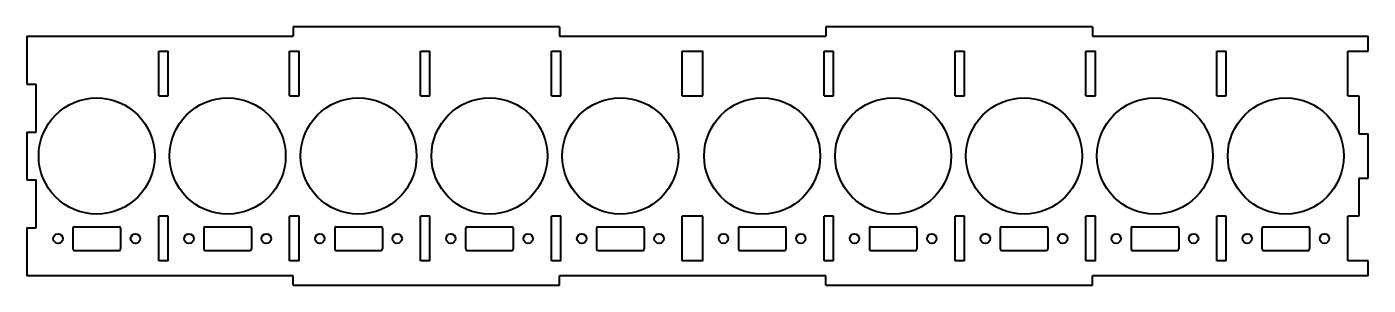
# Model space of a CAD drawing. Header units: inches. Extents: x -8.9 to 8.9, y -1.7 to 1.7.
import ezdxf

# ---------------------------------------------------------------- set-up
doc = ezdxf.new("R2010")
doc.units = ezdxf.units.IN
doc.header["$MEASUREMENT"] = 0
doc.layers.add('Visible', color=7, linetype='Continuous', lineweight=40)

msp = doc.modelspace()

# ---------------------------------------------------------------- linework, layer by layer
at = {"layer": 'Visible'}
for p, q in [((-1.825, 1.711, -5.584), (-5.35, 1.711, -5.584)), ((-5.35, 1.711, -5.584), (-5.35, 1.586, -5.584)), ((-1.825, 1.711, -5.584), (-1.825, 1.586, -5.584)), ((5.225, 1.711, -5.584), (1.7, 1.711, -5.584)), ((1.7, 1.711, -5.584), (1.7, 1.586, -5.584)), ((5.225, 1.711, -5.584), (5.225, 1.586, -5.584)), ((-8.875, 1.586, -5.584), (-5.35, 1.586, -5.584)), ((-8.875, 1.586, -5.584), (-8.875, 0.951, -5.584)), ((-1.825, 1.586, -5.584), (1.7, 1.586, -5.584)), ((5.225, 1.586, -5.584), (8.875, 1.586, -5.584)), ((8.875, 1.389, -5.584), (8.875, 1.586, -5.584)), ((-7.13, 0.798, -5.584), (-7.13, 1.389, -5.584)), ((-7.13, 1.389, -5.584), (-7.005, 1.389, -5.584)), ((-7.005, 0.798, -5.584), (-7.005, 1.389, -5.584)), ((-5.398, 0.798, -5.584), (-5.398, 1.389, -5.584)), ((-5.398, 1.389, -5.584), (-5.273, 1.389, -5.584)), ((-5.273, 0.798, -5.584), (-5.273, 1.389, -5.584)), ((-3.665, 0.798, -5.584), (-3.665, 1.389, -5.584)), ((-3.665, 1.389, -5.584), (-3.54, 1.389, -5.584)), ((-3.54, 0.798, -5.584), (-3.54, 1.389, -5.584)), ((-1.933, 0.798, -5.584), (-1.933, 1.389, -5.584)), ((-1.933, 1.389, -5.584), (-1.808, 1.389, -5.584)), ((-1.808, 0.798, -5.584), (-1.808, 1.389, -5.584)), ((-0.201, 1.389, -5.584), (0.069, 1.389, -5.584)), ((-0.201, 0.798, -5.584), (-0.201, 1.389, -5.584)), ((0.069, 0.798, -5.584), (0.069, 1.389, -5.584)), ((1.676, 0.798, -5.584), (1.676, 1.389, -5.584)), ((1.676, 1.389, -5.584), (1.801, 1.389, -5.584)), ((1.801, 0.798, -5.584), (1.801, 1.389, -5.584)), ((3.408, 0.798, -5.584), (3.408, 1.389, -5.584)), ((3.408, 1.389, -5.584), (3.533, 1.389, -5.584)), ((3.533, 0.798, -5.584), (3.533, 1.389, -5.584)), ((5.141, 0.798, -5.584), (5.141, 1.389, -5.584)), ((5.141, 1.389, -5.584), (5.266, 1.389, -5.584)), ((5.266, 0.798, -5.584), (5.266, 1.389, -5.584)), ((6.873, 0.798, -5.584), (6.873, 1.389, -5.584)), ((6.873, 1.389, -5.584), (6.998, 1.389, -5.584)), ((6.998, 0.798, -5.584), (6.998, 1.389, -5.584)), ((8.605, 0.798, -5.584), (8.605, 1.389, -5.584)), ((8.605, 1.389, -5.584), (8.875, 1.389, -5.584)), ((-8.875, 0.951, -5.584), (-8.75, 0.951, -5.584)), ((-8.75, 0.317, -5.584), (-8.75, 0.951, -5.584)), ((-7.13, 0.798, -5.584), (-7.005, 0.798, -5.584)), ((-5.398, 0.798, -5.584), (-5.273, 0.798, -5.584)), ((-3.665, 0.798, -5.584), (-3.54, 0.798, -5.584)), ((-1.933, 0.798, -5.584), (-1.808, 0.798, -5.584)), ((-0.201, 0.798, -5.584), (0.069, 0.798, -5.584)), ((1.676, 0.798, -5.584), (1.801, 0.798, -5.584)), ((3.408, 0.798, -5.584), (3.533, 0.798, -5.584)), ((5.141, 0.798, -5.584), (5.266, 0.798, -5.584)), ((6.873, 0.798, -5.584), (6.998, 0.798, -5.584)), ((8.605, 0.798, -5.584), (8.75, 0.798, -5.584)), ((8.75, 0.798, -5.584), (8.75, 0.295, -5.584)), ((-8.875, 0.317, -5.584), (-8.75, 0.317, -5.584)), ((-8.875, 0.317, -5.584), (-8.875, -0.317, -5.584)), ((8.75, 0.295, -5.584), (8.875, 0.295, -5.584)), ((8.875, -0.295, -5.584), (8.875, 0.295, -5.584)), ((-8.875, -0.317, -5.584), (-8.75, -0.317, -5.584)), ((-8.75, -0.951, -5.584), (-8.75, -0.317, -5.584)), ((8.75, -0.295, -5.584), (8.75, -0.798, -5.584)), ((8.75, -0.295, -5.584), (8.875, -0.295, -5.584)), ((-7.13, -1.389, -5.584), (-7.13, -0.798, -5.584)), ((-7.005, -0.798, -5.584), (-7.13, -0.798, -5.584)), ((-7.005, -1.389, -5.584), (-7.005, -0.798, -5.584)), ((-5.398, -1.389, -5.584), (-5.398, -0.798, -5.584)), ((-5.273, -0.798, -5.584), (-5.398, -0.798, -5.584)), ((-5.273, -1.389, -5.584), (-5.273, -0.798, -5.584)), ((-3.665, -1.389, -5.584), (-3.665, -0.798, -5.584)), ((-3.54, -0.798, -5.584), (-3.665, -0.798, -5.584)), ((-3.54, -1.389, -5.584), (-3.54, -0.798, -5.584)), ((-1.933, -1.389, -5.584), (-1.933, -0.798, -5.584)), ((-1.808, -0.798, -5.584), (-1.933, -0.798, -5.584)), ((-1.808, -1.389, -5.584), (-1.808, -0.798, -5.584)), ((-0.201, -1.389, -5.584), (-0.201, -0.798, -5.584)), ((0.069, -0.798, -5.584), (-0.201, -0.798, -5.584)), ((0.069, -1.389, -5.584), (0.069, -0.798, -5.584)), ((1.676, -1.389, -5.584), (1.676, -0.798, -5.584)), ((1.801, -0.798, -5.584), (1.676, -0.798, -5.584)), ((1.801, -1.389, -5.584), (1.801, -0.798, -5.584)), ((3.408, -1.389, -5.584), (3.408, -0.798, -5.584)), ((3.533, -0.798, -5.584), (3.408, -0.798, -5.584)), ((3.533, -1.389, -5.584), (3.533, -0.798, -5.584)), ((5.141, -1.389, -5.584), (5.141, -0.798, -5.584)), ((5.266, -0.798, -5.584), (5.141, -0.798, -5.584)), ((5.266, -1.389, -5.584), (5.266, -0.798, -5.584)), ((6.873, -1.389, -5.584), (6.873, -0.798, -5.584)), ((6.998, -0.798, -5.584), (6.873, -0.798, -5.584)), ((6.998, -1.389, -5.584), (6.998, -0.798, -5.584)), ((8.605, -1.389, -5.584), (8.605, -0.798, -5.584)), ((8.75, -0.798, -5.584), (8.605, -0.798, -5.584)), ((-8.875, -0.951, -5.584), (-8.75, -0.951, -5.584)), ((-8.875, -0.951, -5.584), (-8.875, -1.586, -5.584)), ((-8.265, -0.956, -5.584), (-8.265, -1.231, -5.584)), ((-8.245, -0.936, -5.584), (-7.655, -0.936, -5.584)), ((-7.635, -0.956, -5.584), (-7.635, -1.231, -5.584)), ((-6.532, -0.956, -5.584), (-6.532, -1.231, -5.584)), ((-6.513, -0.936, -5.584), (-5.922, -0.936, -5.584)), ((-5.903, -0.956, -5.584), (-5.903, -1.231, -5.584)), ((-4.8, -0.956, -5.584), (-4.8, -1.231, -5.584)), ((-4.781, -0.936, -5.584), (-4.19, -0.936, -5.584)), ((-4.17, -0.956, -5.584), (-4.17, -1.231, -5.584)), ((-3.068, -0.956, -5.584), (-3.068, -1.231, -5.584)), ((-3.048, -0.936, -5.584), (-2.458, -0.936, -5.584)), ((-2.438, -0.956, -5.584), (-2.438, -1.231, -5.584)), ((-1.336, -0.956, -5.584), (-1.336, -1.231, -5.584)), ((-1.316, -0.936, -5.584), (-0.725, -0.936, -5.584)), ((-0.706, -0.956, -5.584), (-0.706, -1.231, -5.584)), ((0.541, -0.956, -5.584), (0.541, -1.231, -5.584)), ((0.561, -0.936, -5.584), (1.152, -0.936, -5.584)), ((1.171, -0.956, -5.584), (1.171, -1.231, -5.584)), ((2.274, -0.956, -5.584), (2.274, -1.231, -5.584)), ((2.293, -0.936, -5.584), (2.884, -0.936, -5.584)), ((2.904, -0.956, -5.584), (2.904, -1.231, -5.584)), ((4.006, -0.956, -5.584), (4.006, -1.231, -5.584)), ((4.026, -0.936, -5.584), (4.616, -0.936, -5.584)), ((4.636, -0.956, -5.584), (4.636, -1.231, -5.584)), ((5.738, -0.956, -5.584), (5.738, -1.231, -5.584)), ((5.758, -0.936, -5.584), (6.348, -0.936, -5.584)), ((6.368, -0.956, -5.584), (6.368, -1.231, -5.584)), ((7.47, -0.956, -5.584), (7.47, -1.231, -5.584)), ((7.49, -0.936, -5.584), (8.081, -0.936, -5.584)), ((8.1, -0.956, -5.584), (8.1, -1.231, -5.584)), ((-8.245, -1.251, -5.584), (-7.655, -1.251, -5.584)), ((-7.005, -1.389, -5.584), (-7.13, -1.389, -5.584)), ((-6.513, -1.251, -5.584), (-5.922, -1.251, -5.584)), ((-5.273, -1.389, -5.584), (-5.398, -1.389, -5.584)), ((-4.781, -1.251, -5.584), (-4.19, -1.251, -5.584)), ((-3.54, -1.389, -5.584), (-3.665, -1.389, -5.584)), ((-3.048, -1.251, -5.584), (-2.458, -1.251, -5.584)), ((-1.808, -1.389, -5.584), (-1.933, -1.389, -5.584)), ((-1.316, -1.251, -5.584), (-0.725, -1.251, -5.584)), ((0.069, -1.389, -5.584), (-0.201, -1.389, -5.584)), ((0.561, -1.251, -5.584), (1.152, -1.251, -5.584)), ((1.801, -1.389, -5.584), (1.676, -1.389, -5.584)), ((2.293, -1.251, -5.584), (2.884, -1.251, -5.584)), ((3.533, -1.389, -5.584), (3.408, -1.389, -5.584)), ((4.026, -1.251, -5.584), (4.616, -1.251, -5.584)), ((5.266, -1.389, -5.584), (5.141, -1.389, -5.584)), ((5.758, -1.251, -5.584), (6.348, -1.251, -5.584)), ((6.998, -1.389, -5.584), (6.873, -1.389, -5.584)), ((7.49, -1.251, -5.584), (8.081, -1.251, -5.584)), ((8.875, -1.389, -5.584), (8.605, -1.389, -5.584)), ((8.875, -1.586, -5.584), (8.875, -1.389, -5.584)), ((-5.35, -1.586, -5.584), (-8.875, -1.586, -5.584)), ((-5.35, -1.711, -5.584), (-5.35, -1.586, -5.584)), ((-1.825, -1.711, -5.584), (-1.825, -1.586, -5.584)), ((1.7, -1.586, -5.584), (-1.825, -1.586, -5.584)), ((1.7, -1.711, -5.584), (1.7, -1.586, -5.584)), ((5.225, -1.711, -5.584), (5.225, -1.586, -5.584)), ((8.875, -1.586, -5.584), (5.225, -1.586, -5.584)), ((-5.35, -1.711, -5.584), (-1.825, -1.711, -5.584)), ((1.7, -1.711, -5.584), (5.225, -1.711, -5.584))]:
    msp.add_line(p, q, dxfattribs=at)
for centre, radius in [((-7.95, 0, -5.584), 0.768), ((-6.218, 0, -5.584), 0.768), ((-4.485, 0, -5.584), 0.768), ((-2.753, 0, -5.584), 0.768), ((-1.021, 0, -5.584), 0.768), ((0.856, 0, -5.584), 0.768), ((2.589, 0, -5.584), 0.768), ((4.321, 0, -5.584), 0.768), ((6.053, 0, -5.584), 0.768), ((7.785, 0, -5.584), 0.768), ((-8.462, -1.094, -5.584), 0.063), ((-7.438, -1.094, -5.584), 0.063), ((-6.729, -1.094, -5.584), 0.063), ((-5.706, -1.094, -5.584), 0.063), ((-4.997, -1.094, -5.584), 0.063), ((-3.973, -1.094, -5.584), 0.063), ((-3.265, -1.094, -5.584), 0.063), ((-2.241, -1.094, -5.584), 0.063), ((-1.532, -1.094, -5.584), 0.063), ((-0.509, -1.094, -5.584), 0.063), ((0.344, -1.094, -5.584), 0.063), ((1.368, -1.094, -5.584), 0.063), ((2.077, -1.094, -5.584), 0.063), ((3.1, -1.094, -5.584), 0.063), ((3.809, -1.094, -5.584), 0.063), ((4.833, -1.094, -5.584), 0.063), ((5.541, -1.094, -5.584), 0.063), ((6.565, -1.094, -5.584), 0.063), ((7.274, -1.094, -5.584), 0.063), ((8.297, -1.094, -5.584), 0.063)]:
    msp.add_circle(centre, radius, dxfattribs=at)
for centre, start, end in [((-8.245, -0.956, -5.584), 90, 180), ((-7.655, -0.956, -5.584), 0, 90), ((-6.513, -0.956, -5.584), 90, 180), ((-5.922, -0.956, -5.584), 0, 90), ((-4.781, -0.956, -5.584), 90, 180), ((-4.19, -0.956, -5.584), 0, 90), ((-3.048, -0.956, -5.584), 90, 180), ((-2.458, -0.956, -5.584), 0, 90), ((-1.316, -0.956, -5.584), 90, 180), ((-0.725, -0.956, -5.584), 0, 90), ((0.561, -0.956, -5.584), 90, 180), ((1.152, -0.956, -5.584), 0, 90), ((2.293, -0.956, -5.584), 90, 180), ((2.884, -0.956, -5.584), 0, 90), ((4.026, -0.956, -5.584), 90, 180), ((4.616, -0.956, -5.584), 0, 90), ((5.758, -0.956, -5.584), 90, 180), ((6.348, -0.956, -5.584), 0, 90), ((7.49, -0.956, -5.584), 90, 180), ((8.081, -0.956, -5.584), 0, 90), ((-8.245, -1.231, -5.584), 180, 270), ((-7.655, -1.231, -5.584), 270, 0), ((-6.513, -1.231, -5.584), 180, 270), ((-5.922, -1.231, -5.584), 270, 0), ((-4.781, -1.231, -5.584), 180, 270), ((-4.19, -1.231, -5.584), 270, 0), ((-3.048, -1.231, -5.584), 180, 270), ((-2.458, -1.231, -5.584), 270, 0), ((-1.316, -1.231, -5.584), 180, 270), ((-0.725, -1.231, -5.584), 270, 0), ((0.561, -1.231, -5.584), 180, 270), ((1.152, -1.231, -5.584), 270, 0), ((2.293, -1.231, -5.584), 180, 270), ((2.884, -1.231, -5.584), 270, 0), ((4.026, -1.231, -5.584), 180, 270), ((4.616, -1.231, -5.584), 270, 0), ((5.758, -1.231, -5.584), 180, 270), ((6.348, -1.231, -5.584), 270, 0), ((7.49, -1.231, -5.584), 180, 270), ((8.081, -1.231, -5.584), 270, 0)]:
    msp.add_arc(centre, 0.0197, start, end, dxfattribs=at)

doc.saveas('drawing.dxf')
